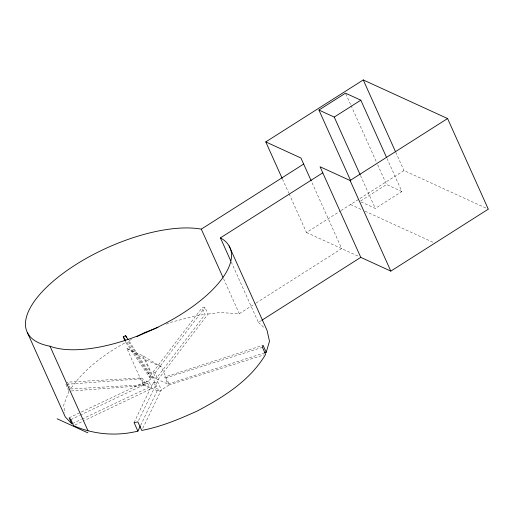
<?xml version="1.0" encoding="UTF-8"?>
<svg xmlns="http://www.w3.org/2000/svg" width="514" height="514" viewBox="0 0 514 514"><rect width="100%" height="100%" fill="white"/><g stroke="black" fill="none" stroke-linecap="round" stroke-linejoin="round"><path stroke-width="0.39" stroke-dasharray="2.57 1.93" d="M68.927 391.141L63.697 405.161L64.758 413.031M134.051 422.604L153.378 382.172L155.08 382.949L157.509 381.401L161.345 389.933L142.41 429.017M140.643 425.354L157.213 390.698L153.378 382.172M138.581 420.491L157.509 381.401M71.305 390.968L145.828 385.487L142.77 378.689L141.125 377.938L67.527 382.172L70.585 388.969C84.251 368.737 104.663 354.107 125.763 342.408L150.827 379.114L148.328 373.556L126.393 341.431M153.069 372.033L202.105 307.764L205.015 307.391L208.016 314.067L158.01 379.595L155.016 372.926L153.069 372.033L156.07 378.709L205.105 314.439L202.105 307.764M155.016 372.926L205.015 307.391M289.093 193.784L306.492 232.514L340.352 210.991M341.033 210.56L403.978 170.552L488.3 209.153M401.871 191.523L386.554 184.513L359.973 201.404L375.291 208.421L401.871 191.523L387.087 158.64M208.016 314.067L219.716 312.583L239.293 313.681L255.458 303.408M256.133 302.984L341.662 248.615L311.201 180.832M148.328 373.556L149.458 372.836L128.59 340.274M142.905 384.151L158.91 391.475L169.402 384.813L161.37 366.951L142.86 355.752L126.855 348.428L142.905 384.151L153.397 377.482L169.402 384.813L264.067 354.859M231.223 261.934L258.407 322.432L261.106 320.723M131.539 339.401L128.108 341.187L151.958 378.394L149.458 372.836M70.848 419.61L79.484 415.498M80.203 415.158L149.323 382.275L152.048 388.333L85.086 420.189M75.005 424.982L84.367 420.529M69.139 417.811L146.715 381.086L149.323 382.275M72.583 423.523L81.283 419.405M82.009 419.064L149.439 387.138L146.715 381.086M166.208 324.135L170.687 322.381L196.316 315.551L205.105 314.439M264.684 352.81L167.853 384.106L164.686 377.058L263.039 345.267M262.429 347.335L166.234 377.764L164.686 377.058M66.666 384.286L142.77 378.689M70.585 388.969L144.183 384.735L141.125 377.938M350.509 204.533L362.139 209.86M365.049 211.19L434.831 243.141M306.492 232.514L359.363 256.717M126.855 348.428L145.366 359.62L161.37 366.951M258.407 322.432L264.742 328.273M395.767 152.285L403.978 170.552M345.826 93.895L350.754 104.856M351.081 105.588L376.37 161.859M377.681 164.782L386.554 184.513M360.513 175.531L375.291 208.421M282.52 179.174L288.759 193.058M223.571 278.697L239.293 313.681M145.366 359.62L153.397 377.482M142.86 355.752L158.91 391.475M125.133 341.02L125.763 342.408M65.869 384.344L68.619 390.46"/><path stroke-width="0.77" d="M264.684 352.81L266.207 352.315L269.49 341.283L267.049 330.399L229.045 245.846M27.281 332.391L65.284 416.938L71.857 423.87L69.139 417.811L70.848 419.61L73.566 425.669C93.766 434.593 116.472 436.392 137.887 431.13L140.303 426.08M282.192 178.442L265.777 141.909L363.257 79.946L447.578 118.548L488.3 209.153L390.82 271.116L360.777 257.366L320.055 166.761L350.098 180.51L390.82 271.116M350.779 180.941L318.924 110.054L345.498 93.162L360.815 100.179L386.432 157.181M318.924 110.054L334.241 117.07L360.815 100.179M87.99 430.751L49.993 346.205A108.056 43.953 -24.2 0 1 59.952 275.722A108.056 43.953 -24.2 0 1 201.295 229.135L303.665 164.062M49.993 346.205A106.167 43.182 -24.2 0 0 182.258 313.585A106.167 43.182 -24.2 0 0 220.41 237.886L322.779 172.813M350.098 180.51L447.578 118.548M261.774 320.293L360.777 257.366M124.825 340.319L123.264 336.843L125.602 335.623L128.159 339.613M137.026 336.535L144.575 332.603L158.004 327.347M265.777 141.909L300.941 158.01L311.201 180.832M57.112 418.769L87.888 432.859M123.264 336.843L125.5 340.12M363.257 79.946L395.439 151.553M334.241 117.07L360.185 174.799M220.41 237.886L230.568 260.476M266.207 352.315L263.039 345.267L262.429 347.335L265.597 354.377C250.125 380.559 223.417 397.181 197.183 411.065C179.315 419.077 161.049 426.806 141.723 430.443L137.887 421.91L134.051 422.604L137.887 431.13M201.295 229.135L222.915 277.239M125.602 335.623L126.54 337.711"/></g></svg>
